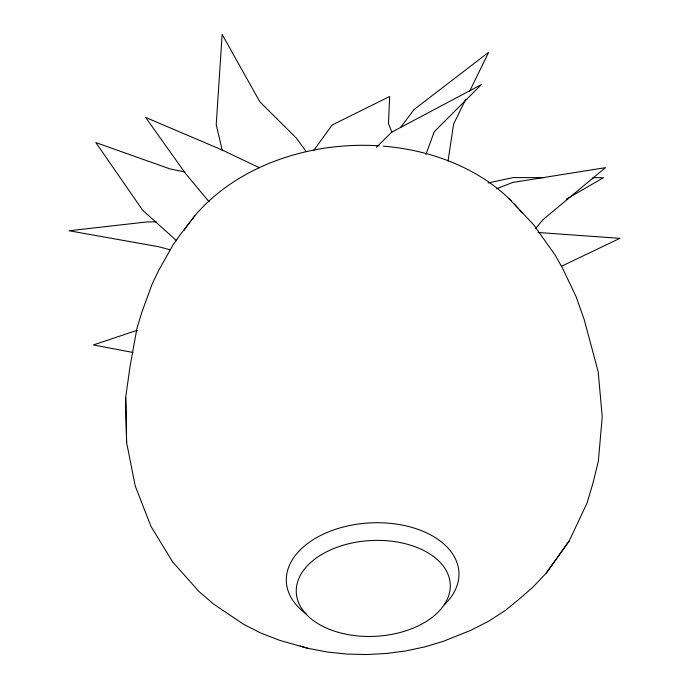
<?xml version="1.0" encoding="UTF-8"?>
<svg xmlns="http://www.w3.org/2000/svg" width="689" height="689" viewBox="0 0 689 689"><rect width="100%" height="100%" fill="white"/><g stroke="black" fill="none" stroke-linecap="round" stroke-linejoin="round"><path stroke-width="1.03" d="M508.887 198.492L533.734 224.847L555.291 255.326L562.758 268.632L576.03 296.485L584.272 319.868L598.207 371.793L602.229 416.811L598.353 461.199L592.876 483.532L587.045 503.091L569.26 540.839L546.291 573.059L532.675 587.407L519.695 598.663L505.166 610.549L488.699 621.177L470.57 630.409L443.165 641.39L424.803 646.893L405.7 650.95L386.133 653.516L366.35 654.55L346.645 654.05L327.258 652.018L308.474 648.461L279.949 640.434L261.045 633.157L243.665 624.329L213.84 604.262L198.923 591.455L172.663 561.931L150.969 526.387L135.251 486.064L126.604 442.493L125.691 397.458L129.997 366.669L136.99 328.248L141.641 312.84L152.062 284.247L158.47 270.794L173.128 244.793L180.811 233.855L194.823 215.933M448.022 161.217L453.569 124.218L465.73 99.294M425.905 154.336L434.32 131.642L481.378 84.575L391.705 132.167L376.444 147.248M469.467 91.62L488.639 52.312L413.968 109.568L400.567 127.534M546.291 573.059L569.26 540.839M313.598 150.598L332.193 124.959L389.647 96.503L388.467 123.409L391.826 132.245M535.525 228.636L543.053 219.593L605.476 167.651L512.53 182.499L496.7 188.726M566.324 199.181L603.461 177.702L592.712 177.693M561.371 266.316L619.919 238.334L538.023 232.486M137.206 330.289L93.359 344.948L133.08 352.484M488.105 182.964L513.184 177.59L544.344 177.633M156.308 221.867L146.809 221.953L69.081 230.755L158.754 246.757L170.037 249.754M184.79 171.923L170.037 168.926L95.831 142.571L142.709 210.3L176.617 240.719M300.085 646.101L308.474 648.461M259.564 167.832L222.004 149.935L145.62 117.431L185.513 173.482L209.163 201.86M306.235 151.675L296.261 137.981L259.934 101.938L222.151 34.45L216.208 124.7L222.323 150.641M125.691 397.458L126.604 442.493M183.842 230.677A192.575 145.551 -3.4 0 1 189.854 222.073M191.137 220.394A192.575 145.551 -3.4 0 1 379.105 145.835M383.308 146.146A192.575 145.551 -3.4 0 1 511.445 201.024M514.373 204.065A192.575 145.551 -3.4 0 1 518.559 208.733M519.894 210.309A192.575 145.551 -3.4 0 1 521.935 212.815M306.321 613.959A86.418 54.181 -3.2 0 1 311.299 540.899A86.418 54.181 -3.2 0 1 427.309 533.226A86.418 54.181 -3.2 0 1 444.336 604.83M330.212 629.625A77.09 47.929 -3.1 0 0 450.115 589.155A77.09 47.929 -3.1 0 0 339.522 546.411A77.09 47.929 -3.1 0 0 330.212 629.625"/></g></svg>
